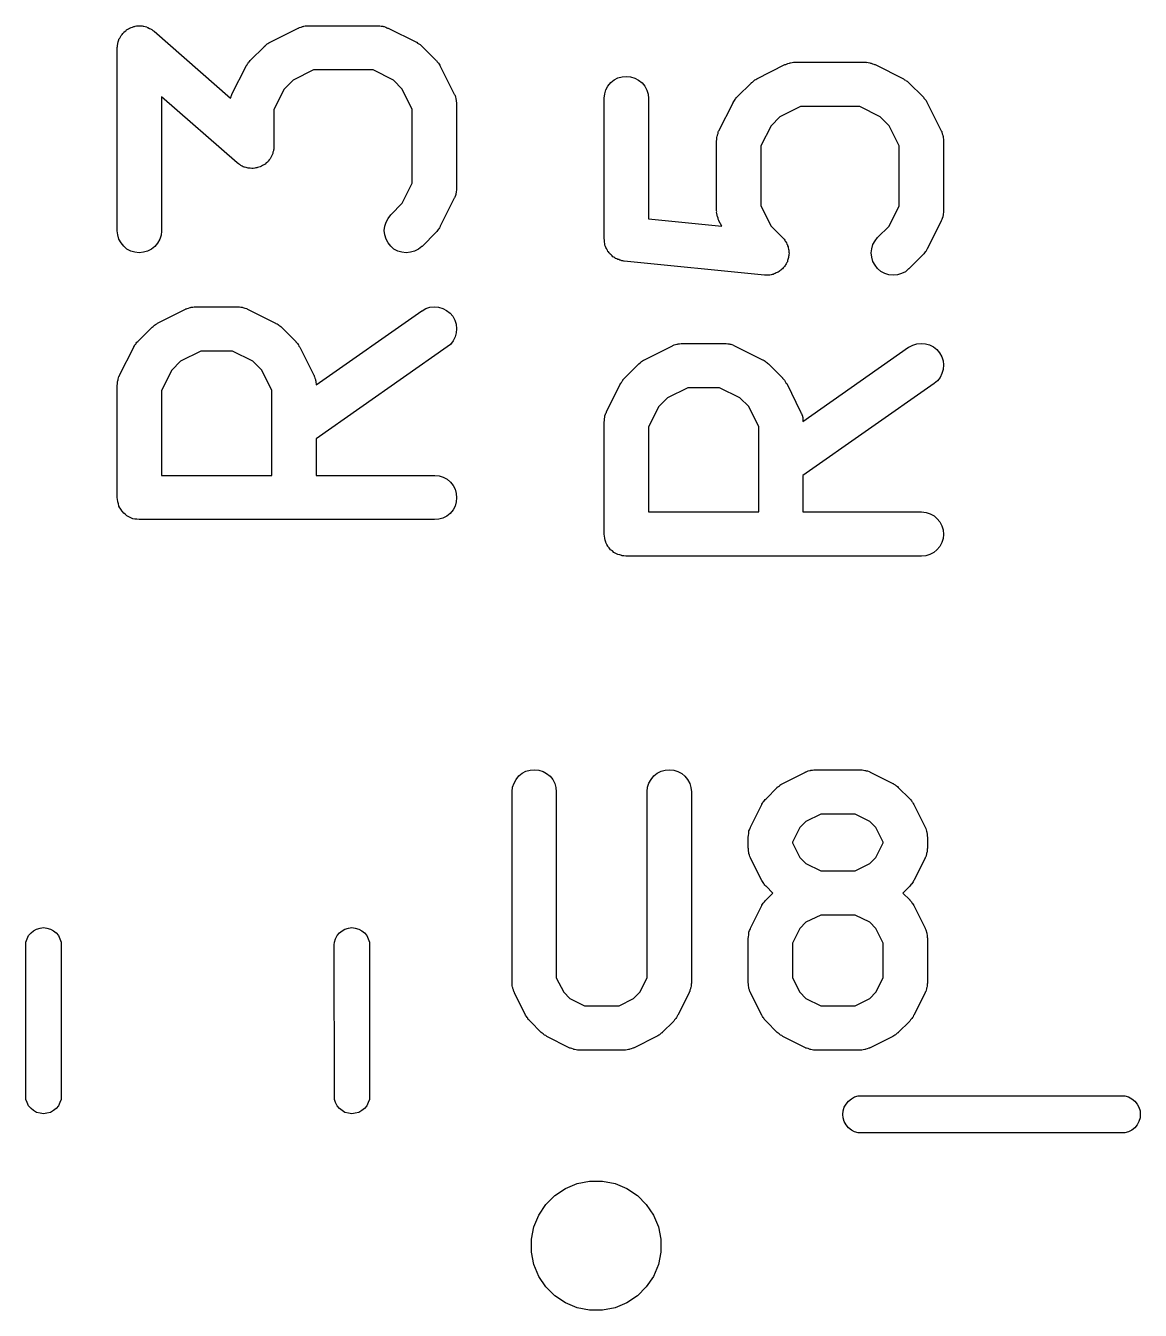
# Model space of a CAD drawing. Extents: x 116.8 to 159.2, y -137.5 to -92.6.
# Drawn here: x 118.367 to 122.144, y -109.719 to -105.365 of the extents above; entities that cross this region are included whole.
import ezdxf

# ---------------------------------------------------------------- set-up
doc = ezdxf.new("R2010")
doc.units = 0
doc.layers.add('BLACK', color=7, linetype='CONTINUOUS')

msp = doc.modelspace()

# ---------------------------------------------------------------- linework, layer by layer
at = {"layer": 'BLACK', "linetype": 'CONTINUOUS'}
for p, q in [((118.738, -105.367), (118.743, -105.366)), ((118.743, -105.366), (118.748, -105.366)), ((118.748, -105.366), (118.75, -105.366)), ((118.75, -105.366), (118.753, -105.365)), ((118.753, -105.365), (118.758, -105.366)), ((118.758, -105.366), (118.762, -105.366)), ((118.762, -105.366), (118.765, -105.367)), ((119.309, -105.367), (119.314, -105.366)), ((119.314, -105.366), (119.319, -105.366)), ((119.319, -105.366), (119.322, -105.366)), ((119.322, -105.366), (119.324, -105.365)), ((119.324, -105.365), (119.562, -105.365)), ((119.562, -105.365), (119.563, -105.365)), ((119.563, -105.365), (119.565, -105.366)), ((119.565, -105.366), (119.567, -105.366)), ((119.567, -105.366), (119.572, -105.367)), ((118.683, -105.411), (118.686, -105.407)), ((118.686, -105.407), (118.688, -105.403)), ((118.688, -105.403), (118.689, -105.4)), ((118.689, -105.4), (118.69, -105.398)), ((118.69, -105.398), (118.694, -105.395)), ((118.694, -105.395), (118.696, -105.391)), ((118.696, -105.391), (118.698, -105.389)), ((118.698, -105.389), (118.7, -105.387)), ((118.7, -105.387), (118.704, -105.384)), ((118.704, -105.384), (118.707, -105.381)), ((118.707, -105.381), (118.709, -105.379)), ((118.709, -105.379), (118.711, -105.378)), ((118.711, -105.378), (118.715, -105.376)), ((118.715, -105.376), (118.719, -105.373)), ((118.719, -105.373), (118.722, -105.372)), ((118.722, -105.372), (118.724, -105.371)), ((118.724, -105.371), (118.729, -105.37)), ((118.729, -105.37), (118.733, -105.368)), ((118.733, -105.368), (118.736, -105.368)), ((118.736, -105.368), (118.738, -105.367)), ((118.765, -105.367), (118.767, -105.367)), ((118.767, -105.367), (118.772, -105.368)), ((118.772, -105.368), (118.777, -105.369)), ((118.777, -105.369), (118.779, -105.371)), ((118.779, -105.371), (118.781, -105.371)), ((118.781, -105.371), (118.786, -105.374)), ((118.786, -105.374), (118.79, -105.376)), ((118.79, -105.376), (118.792, -105.377)), ((118.792, -105.377), (118.794, -105.378)), ((118.794, -105.378), (118.798, -105.381)), ((118.798, -105.381), (118.802, -105.384)), ((118.802, -105.384), (119.061, -105.611)), ((119.195, -105.421), (119.29, -105.373)), ((119.29, -105.373), (119.291, -105.373)), ((119.291, -105.373), (119.293, -105.372)), ((119.293, -105.372), (119.295, -105.371)), ((119.295, -105.371), (119.3, -105.37)), ((119.3, -105.37), (119.305, -105.368)), ((119.305, -105.368), (119.307, -105.368)), ((119.307, -105.368), (119.309, -105.367)), ((119.572, -105.367), (119.577, -105.367)), ((119.577, -105.367), (119.58, -105.368)), ((119.58, -105.368), (119.582, -105.368)), ((119.582, -105.368), (119.587, -105.37)), ((119.587, -105.37), (119.591, -105.372)), ((119.591, -105.372), (119.593, -105.373)), ((119.593, -105.373), (119.595, -105.373)), ((119.595, -105.373), (119.691, -105.421)), ((118.677, -105.439), (118.678, -105.435)), ((118.677, -105.44), (118.677, -105.439)), ((118.677, -106.06), (118.677, -105.44)), ((118.678, -105.43), (118.679, -105.428)), ((118.678, -105.435), (118.678, -105.43)), ((118.679, -105.425), (118.68, -105.42)), ((118.679, -105.428), (118.679, -105.425)), ((118.68, -105.42), (118.682, -105.416)), ((118.682, -105.416), (118.683, -105.413)), ((118.683, -105.413), (118.683, -105.411)), ((119.128, -105.483), (119.176, -105.435)), ((119.176, -105.434), (119.18, -105.432)), ((119.176, -105.435), (119.176, -105.434)), ((119.18, -105.432), (119.183, -105.429)), ((119.183, -105.429), (119.185, -105.427)), ((119.185, -105.427), (119.188, -105.425)), ((119.188, -105.425), (119.191, -105.423)), ((119.191, -105.423), (119.195, -105.421)), ((119.691, -105.421), (119.692, -105.421)), ((119.692, -105.421), (119.695, -105.424)), ((119.695, -105.424), (119.699, -105.426)), ((119.699, -105.426), (119.701, -105.428)), ((119.701, -105.428), (119.704, -105.429)), ((119.704, -105.429), (119.707, -105.432)), ((119.707, -105.432), (119.71, -105.435)), ((119.71, -105.435), (119.758, -105.483)), ((119.117, -105.498), (119.119, -105.494)), ((119.119, -105.494), (119.121, -105.492)), ((119.121, -105.492), (119.122, -105.489)), ((119.122, -105.489), (119.125, -105.486)), ((119.125, -105.486), (119.128, -105.483)), ((119.758, -105.483), (119.759, -105.483)), ((119.759, -105.483), (119.761, -105.487)), ((119.761, -105.487), (119.764, -105.49)), ((119.764, -105.49), (119.766, -105.492)), ((119.766, -105.492), (119.768, -105.495)), ((119.768, -105.495), (119.77, -105.499)), ((120.845, -105.545), (120.94, -105.497)), ((120.94, -105.497), (120.941, -105.497)), ((120.941, -105.497), (120.943, -105.496)), ((120.943, -105.496), (120.945, -105.495)), ((120.945, -105.495), (120.95, -105.493)), ((120.95, -105.493), (120.955, -105.492)), ((120.955, -105.492), (120.957, -105.491)), ((120.957, -105.491), (120.959, -105.491)), ((120.959, -105.491), (120.964, -105.49)), ((120.964, -105.49), (120.969, -105.489)), ((120.969, -105.489), (120.972, -105.489)), ((120.972, -105.489), (120.974, -105.489)), ((120.974, -105.489), (121.212, -105.489)), ((121.212, -105.489), (121.213, -105.489)), ((121.213, -105.489), (121.215, -105.49)), ((121.215, -105.49), (121.217, -105.489)), ((121.217, -105.489), (121.222, -105.49)), ((121.222, -105.49), (121.227, -105.491)), ((121.227, -105.491), (121.23, -105.492)), ((121.23, -105.492), (121.232, -105.492)), ((121.232, -105.492), (121.237, -105.494)), ((121.237, -105.494), (121.241, -105.495)), ((121.241, -105.495), (121.243, -105.496)), ((121.243, -105.496), (121.245, -105.497)), ((121.245, -105.497), (121.341, -105.545)), ((119.066, -105.597), (119.114, -105.502)), ((119.114, -105.501), (119.117, -105.498)), ((119.114, -105.502), (119.114, -105.501)), ((119.342, -105.515), (119.273, -105.55)), ((119.544, -105.515), (119.342, -105.515)), ((119.613, -105.55), (119.544, -105.515)), ((119.77, -105.499), (119.772, -105.502)), ((119.772, -105.502), (119.819, -105.597)), ((120.374, -105.542), (120.388, -105.538)), ((120.388, -105.538), (120.403, -105.537)), ((120.403, -105.537), (120.417, -105.538)), ((120.417, -105.538), (120.431, -105.543)), ((119.243, -105.58), (119.208, -105.649)), ((119.273, -105.55), (119.243, -105.58)), ((119.643, -105.58), (119.613, -105.55)), ((119.677, -105.649), (119.643, -105.58)), ((120.329, -105.596), (120.333, -105.582)), ((120.333, -105.582), (120.34, -105.57)), ((120.34, -105.57), (120.35, -105.558)), ((120.35, -105.558), (120.361, -105.549)), ((120.361, -105.549), (120.374, -105.542)), ((120.431, -105.543), (120.444, -105.55)), ((120.444, -105.55), (120.456, -105.559)), ((120.456, -105.559), (120.465, -105.57)), ((120.465, -105.57), (120.472, -105.583)), ((120.472, -105.583), (120.476, -105.597)), ((120.778, -105.606), (120.826, -105.559)), ((120.826, -105.558), (120.83, -105.556)), ((120.826, -105.559), (120.826, -105.558)), ((120.83, -105.556), (120.833, -105.553)), ((120.833, -105.553), (120.835, -105.551)), ((120.835, -105.551), (120.838, -105.549)), ((120.838, -105.549), (120.841, -105.547)), ((120.841, -105.547), (120.845, -105.545)), ((121.341, -105.545), (121.342, -105.545)), ((121.342, -105.545), (121.345, -105.548)), ((121.345, -105.548), (121.349, -105.55)), ((121.349, -105.55), (121.351, -105.552)), ((121.351, -105.552), (121.354, -105.553)), ((121.354, -105.553), (121.357, -105.556)), ((121.357, -105.556), (121.36, -105.559)), ((121.36, -105.559), (121.408, -105.606)), ((119.084, -105.83), (118.827, -105.606)), ((118.827, -105.606), (118.827, -106.06)), ((119.061, -105.611), (119.063, -105.606)), ((119.063, -105.606), (119.064, -105.601)), ((119.064, -105.601), (119.065, -105.599)), ((119.065, -105.599), (119.066, -105.597)), ((119.819, -105.597), (119.82, -105.598)), ((119.82, -105.598), (119.821, -105.6)), ((119.821, -105.6), (119.822, -105.602)), ((119.822, -105.602), (119.823, -105.607)), ((119.823, -105.607), (119.825, -105.612)), ((119.825, -105.612), (119.825, -105.614)), ((119.825, -105.614), (119.826, -105.616)), ((119.826, -105.616), (119.826, -105.621)), ((119.826, -105.621), (119.827, -105.627)), ((119.827, -105.627), (119.827, -105.629)), ((120.327, -105.611), (120.329, -105.596)), ((120.327, -105.612), (120.327, -105.611)), ((120.327, -106.088), (120.327, -105.612)), ((120.476, -105.597), (120.477, -105.612)), ((120.477, -105.612), (120.477, -106.02)), ((120.716, -105.721), (120.764, -105.626)), ((120.764, -105.625), (120.767, -105.622)), ((120.764, -105.626), (120.764, -105.625)), ((120.767, -105.622), (120.769, -105.618)), ((120.769, -105.618), (120.771, -105.615)), ((120.771, -105.615), (120.772, -105.613)), ((120.772, -105.613), (120.775, -105.61)), ((120.775, -105.61), (120.778, -105.606)), ((121.408, -105.606), (121.409, -105.607)), ((121.409, -105.607), (121.411, -105.611)), ((121.411, -105.611), (121.414, -105.614)), ((121.414, -105.614), (121.416, -105.616)), ((121.416, -105.616), (121.418, -105.619)), ((121.418, -105.619), (121.42, -105.622)), ((121.42, -105.622), (121.422, -105.626)), ((121.422, -105.626), (121.469, -105.721)), ((119.208, -105.649), (119.208, -105.774)), ((119.677, -105.899), (119.677, -105.649)), ((119.827, -105.629), (119.827, -105.631)), ((119.827, -105.631), (119.827, -105.917)), ((120.992, -105.639), (120.923, -105.674)), ((121.194, -105.639), (120.992, -105.639)), ((121.263, -105.674), (121.194, -105.639)), ((120.893, -105.704), (120.858, -105.772)), ((120.923, -105.674), (120.893, -105.704)), ((121.293, -105.704), (121.263, -105.674)), ((121.327, -105.772), (121.293, -105.704)), ((120.708, -105.754), (120.709, -105.752)), ((120.708, -105.755), (120.708, -105.754)), ((120.708, -105.993), (120.708, -105.755)), ((120.709, -105.744), (120.71, -105.739)), ((120.709, -105.749), (120.709, -105.744)), ((120.709, -105.752), (120.709, -105.749)), ((120.71, -105.739), (120.711, -105.737)), ((120.711, -105.735), (120.713, -105.73)), ((120.711, -105.737), (120.711, -105.735)), ((120.713, -105.73), (120.714, -105.725)), ((120.714, -105.725), (120.715, -105.723)), ((120.715, -105.723), (120.716, -105.721)), ((121.469, -105.721), (121.47, -105.722)), ((121.47, -105.722), (121.471, -105.724)), ((121.471, -105.724), (121.472, -105.726)), ((121.472, -105.726), (121.473, -105.731)), ((121.473, -105.731), (121.475, -105.736)), ((121.475, -105.736), (121.475, -105.738)), ((121.475, -105.738), (121.476, -105.74)), ((121.476, -105.74), (121.476, -105.745)), ((121.476, -105.745), (121.477, -105.75)), ((121.477, -105.75), (121.477, -105.753)), ((121.477, -105.753), (121.477, -105.755)), ((121.477, -105.755), (121.477, -105.993)), ((119.203, -105.801), (119.202, -105.803)), ((119.204, -105.798), (119.203, -105.801)), ((119.205, -105.794), (119.204, -105.798)), ((119.207, -105.789), (119.205, -105.794)), ((119.208, -105.784), (119.207, -105.787)), ((119.207, -105.787), (119.207, -105.789)), ((119.208, -105.774), (119.208, -105.775)), ((119.208, -105.775), (119.208, -105.78)), ((119.208, -105.78), (119.208, -105.784)), ((120.858, -105.772), (120.858, -105.975)), ((121.327, -105.975), (121.327, -105.772)), ((119.088, -105.833), (119.084, -105.83)), ((119.091, -105.836), (119.088, -105.833)), ((119.094, -105.837), (119.091, -105.836)), ((119.096, -105.839), (119.094, -105.837)), ((119.1, -105.841), (119.096, -105.839)), ((119.104, -105.843), (119.1, -105.841)), ((119.107, -105.844), (119.104, -105.843)), ((119.109, -105.845), (119.107, -105.844)), ((119.114, -105.846), (119.109, -105.845)), ((119.157, -105.845), (119.153, -105.846)), ((119.161, -105.843), (119.157, -105.845)), ((119.164, -105.842), (119.161, -105.843)), ((119.166, -105.841), (119.164, -105.842)), ((119.17, -105.839), (119.166, -105.841)), ((119.174, -105.837), (119.17, -105.839)), ((119.176, -105.835), (119.174, -105.837)), ((119.179, -105.834), (119.176, -105.835)), ((119.182, -105.83), (119.179, -105.834)), ((119.186, -105.827), (119.182, -105.83)), ((119.187, -105.825), (119.186, -105.827)), ((119.189, -105.824), (119.187, -105.825)), ((119.192, -105.82), (119.189, -105.824)), ((119.195, -105.816), (119.192, -105.82)), ((119.196, -105.814), (119.195, -105.816)), ((119.198, -105.812), (119.196, -105.814)), ((119.2, -105.807), (119.198, -105.812)), ((119.202, -105.803), (119.2, -105.807)), ((119.118, -105.847), (119.114, -105.846)), ((119.121, -105.848), (119.118, -105.847)), ((119.123, -105.848), (119.121, -105.848)), ((119.128, -105.848), (119.123, -105.848)), ((119.133, -105.849), (119.128, -105.848)), ((119.135, -105.849), (119.133, -105.849)), ((119.138, -105.849), (119.135, -105.849)), ((119.143, -105.848), (119.138, -105.849)), ((119.147, -105.847), (119.143, -105.848)), ((119.15, -105.847), (119.147, -105.847)), ((119.153, -105.846), (119.15, -105.847)), ((119.643, -105.967), (119.677, -105.899)), ((119.826, -105.932), (119.825, -105.934)), ((119.827, -105.922), (119.826, -105.927)), ((119.826, -105.927), (119.826, -105.932)), ((119.827, -105.917), (119.827, -105.918)), ((119.827, -105.918), (119.827, -105.92)), ((119.827, -105.92), (119.827, -105.922)), ((119.604, -106.006), (119.643, -105.967)), ((119.819, -105.95), (119.772, -106.045)), ((119.82, -105.948), (119.819, -105.95)), ((119.821, -105.946), (119.82, -105.948)), ((119.823, -105.941), (119.821, -105.946)), ((119.825, -105.937), (119.823, -105.941)), ((119.825, -105.934), (119.825, -105.937)), ((120.858, -105.975), (120.893, -106.044)), ((121.293, -106.044), (121.327, -105.975)), ((119.588, -106.031), (119.595, -106.018)), ((119.595, -106.018), (119.604, -106.006)), ((120.709, -105.995), (120.708, -105.993)), ((120.708, -105.997), (120.709, -105.995)), ((120.709, -106.002), (120.708, -105.997)), ((120.71, -106.007), (120.709, -106.002)), ((120.71, -106.01), (120.71, -106.007)), ((120.711, -106.012), (120.71, -106.01)), ((120.713, -106.017), (120.711, -106.012)), ((120.714, -106.021), (120.713, -106.017)), ((121.473, -106.018), (121.471, -106.022)), ((121.475, -106.013), (121.473, -106.018)), ((121.476, -106.008), (121.475, -106.011)), ((121.475, -106.011), (121.475, -106.013)), ((121.477, -105.998), (121.476, -106.003)), ((121.476, -106.003), (121.476, -106.008)), ((121.477, -105.993), (121.477, -105.994)), ((121.477, -105.994), (121.477, -105.996)), ((121.477, -105.996), (121.477, -105.998)), ((118.679, -106.074), (118.677, -106.06)), ((118.827, -106.061), (118.826, -106.075)), ((118.827, -106.06), (118.827, -106.061)), ((119.582, -106.059), (119.584, -106.045)), ((119.584, -106.074), (119.582, -106.059)), ((119.584, -106.045), (119.588, -106.031)), ((119.76, -106.062), (119.758, -106.065)), ((119.763, -106.059), (119.76, -106.062)), ((119.765, -106.056), (119.763, -106.059)), ((119.767, -106.054), (119.765, -106.056)), ((119.769, -106.05), (119.767, -106.054)), ((119.771, -106.046), (119.769, -106.05)), ((119.772, -106.045), (119.771, -106.046)), ((120.477, -106.02), (120.726, -106.045)), ((120.715, -106.023), (120.714, -106.021)), ((120.716, -106.025), (120.715, -106.023)), ((120.716, -106.026), (120.716, -106.025)), ((120.726, -106.045), (120.716, -106.026)), ((120.893, -106.044), (120.932, -106.083)), ((121.254, -106.083), (121.293, -106.044)), ((121.469, -106.026), (121.422, -106.122)), ((121.47, -106.024), (121.469, -106.026)), ((121.471, -106.022), (121.47, -106.024)), ((118.683, -106.088), (118.679, -106.074)), ((118.69, -106.101), (118.683, -106.088)), ((118.699, -106.112), (118.69, -106.101)), ((118.814, -106.102), (118.805, -106.113)), ((118.821, -106.089), (118.814, -106.102)), ((118.826, -106.075), (118.821, -106.089)), ((119.588, -106.088), (119.584, -106.074)), ((119.595, -106.101), (119.588, -106.088)), ((119.604, -106.112), (119.595, -106.101)), ((119.758, -106.065), (119.71, -106.113)), ((120.328, -106.091), (120.327, -106.088)), ((120.328, -106.095), (120.328, -106.091)), ((120.328, -106.099), (120.328, -106.095)), ((120.329, -106.103), (120.328, -106.099)), ((120.33, -106.106), (120.329, -106.103)), ((120.33, -106.109), (120.33, -106.106)), ((120.932, -106.083), (120.932, -106.083)), ((120.932, -106.083), (120.935, -106.086)), ((120.935, -106.086), (120.937, -106.089)), ((120.937, -106.089), (120.939, -106.092)), ((120.939, -106.092), (120.941, -106.095)), ((120.941, -106.095), (120.943, -106.098)), ((120.943, -106.098), (120.945, -106.101)), ((120.945, -106.101), (120.946, -106.105)), ((120.946, -106.105), (120.948, -106.108)), ((121.238, -106.107), (121.245, -106.094)), ((121.245, -106.094), (121.254, -106.083)), ((118.71, -106.122), (118.699, -106.112)), ((118.723, -106.129), (118.71, -106.122)), ((118.737, -106.133), (118.723, -106.129)), ((118.752, -106.135), (118.737, -106.133)), ((118.766, -106.133), (118.752, -106.135)), ((118.78, -106.129), (118.766, -106.133)), ((118.793, -106.122), (118.78, -106.129)), ((118.805, -106.113), (118.793, -106.122)), ((119.615, -106.122), (119.604, -106.112)), ((119.628, -106.129), (119.615, -106.122)), ((119.642, -106.133), (119.628, -106.129)), ((119.656, -106.135), (119.642, -106.133)), ((119.671, -106.133), (119.656, -106.135)), ((119.685, -106.129), (119.671, -106.133)), ((119.698, -106.122), (119.685, -106.129)), ((119.709, -106.113), (119.698, -106.122)), ((119.71, -106.113), (119.709, -106.113)), ((120.332, -106.113), (120.33, -106.109)), ((120.333, -106.117), (120.332, -106.113)), ((120.335, -106.12), (120.333, -106.117)), ((120.336, -106.123), (120.335, -106.12)), ((120.338, -106.126), (120.336, -106.123)), ((120.34, -106.13), (120.338, -106.126)), ((120.342, -106.132), (120.34, -106.13)), ((120.344, -106.135), (120.342, -106.132)), ((120.347, -106.138), (120.344, -106.135)), ((120.349, -106.141), (120.347, -106.138)), ((120.352, -106.143), (120.349, -106.141)), ((120.354, -106.145), (120.352, -106.143)), ((120.357, -106.148), (120.354, -106.145)), ((120.36, -106.15), (120.357, -106.148)), ((120.363, -106.152), (120.36, -106.15)), ((120.948, -106.108), (120.949, -106.111)), ((120.949, -106.111), (120.951, -106.115)), ((120.951, -106.115), (120.951, -106.118)), ((120.951, -106.118), (120.952, -106.122)), ((120.952, -106.122), (120.953, -106.126)), ((120.953, -106.144), (120.952, -106.147)), ((120.952, -106.147), (120.952, -106.151)), ((120.953, -106.126), (120.953, -106.129)), ((120.953, -106.129), (120.953, -106.133)), ((120.953, -106.133), (120.954, -106.136)), ((120.954, -106.136), (120.953, -106.14)), ((120.953, -106.14), (120.953, -106.144)), ((121.232, -106.135), (121.234, -106.121)), ((121.234, -106.15), (121.232, -106.135)), ((121.234, -106.121), (121.238, -106.107)), ((121.238, -106.164), (121.234, -106.15)), ((121.408, -106.141), (121.36, -106.189)), ((121.41, -106.138), (121.408, -106.141)), ((121.413, -106.135), (121.41, -106.138)), ((121.415, -106.132), (121.413, -106.135)), ((121.417, -106.13), (121.415, -106.132)), ((121.419, -106.126), (121.417, -106.13)), ((121.421, -106.123), (121.419, -106.126)), ((121.422, -106.122), (121.421, -106.123)), ((120.366, -106.154), (120.363, -106.152)), ((120.37, -106.155), (120.366, -106.154)), ((120.373, -106.157), (120.37, -106.155)), ((120.377, -106.158), (120.373, -106.157)), ((120.38, -106.16), (120.377, -106.158)), ((120.383, -106.16), (120.38, -106.16)), ((120.387, -106.162), (120.383, -106.16)), ((120.391, -106.162), (120.387, -106.162)), ((120.394, -106.163), (120.391, -106.162)), ((120.395, -106.163), (120.394, -106.163)), ((120.871, -106.21), (120.395, -106.163)), ((120.926, -106.194), (120.923, -106.196)), ((120.928, -106.191), (120.926, -106.194)), ((120.931, -106.189), (120.928, -106.191)), ((120.934, -106.186), (120.931, -106.189)), ((120.936, -106.184), (120.934, -106.186)), ((120.938, -106.181), (120.936, -106.184)), ((120.941, -106.178), (120.938, -106.181)), ((120.942, -106.175), (120.941, -106.178)), ((120.944, -106.172), (120.942, -106.175)), ((120.946, -106.168), (120.944, -106.172)), ((120.948, -106.165), (120.946, -106.168)), ((120.949, -106.161), (120.948, -106.165)), ((120.95, -106.158), (120.949, -106.161)), ((120.951, -106.154), (120.95, -106.158)), ((120.952, -106.151), (120.951, -106.154)), ((121.245, -106.177), (121.238, -106.164)), ((121.254, -106.188), (121.245, -106.177)), ((121.265, -106.198), (121.254, -106.188)), ((121.359, -106.189), (121.348, -106.199)), ((121.36, -106.189), (121.359, -106.189)), ((120.875, -106.21), (120.871, -106.21)), ((120.878, -106.211), (120.875, -106.21)), ((120.882, -106.21), (120.878, -106.211)), ((120.886, -106.21), (120.882, -106.21)), ((120.889, -106.21), (120.886, -106.21)), ((120.893, -106.209), (120.889, -106.21)), ((120.896, -106.208), (120.893, -106.209)), ((120.9, -106.208), (120.896, -106.208)), ((120.903, -106.206), (120.9, -106.208)), ((120.907, -106.205), (120.903, -106.206)), ((120.91, -106.203), (120.907, -106.205)), ((120.914, -106.202), (120.91, -106.203)), ((120.917, -106.2), (120.914, -106.202)), ((120.92, -106.198), (120.917, -106.2)), ((120.923, -106.196), (120.92, -106.198)), ((121.278, -106.205), (121.265, -106.198)), ((121.292, -106.209), (121.278, -106.205)), ((121.306, -106.211), (121.292, -106.209)), ((121.321, -106.209), (121.306, -106.211)), ((121.335, -106.205), (121.321, -106.209)), ((121.348, -106.199), (121.335, -106.205)), ((118.912, -106.325), (118.914, -106.324)), ((118.914, -106.324), (118.919, -106.322)), ((118.919, -106.322), (118.924, -106.32)), ((118.924, -106.32), (118.926, -106.32)), ((118.926, -106.32), (118.928, -106.319)), ((118.928, -106.319), (118.933, -106.319)), ((118.933, -106.319), (118.938, -106.318)), ((118.938, -106.318), (118.941, -106.318)), ((118.941, -106.318), (118.943, -106.318)), ((118.943, -106.318), (119.086, -106.318)), ((119.086, -106.318), (119.087, -106.318)), ((119.087, -106.318), (119.089, -106.318)), ((119.089, -106.318), (119.091, -106.318)), ((119.091, -106.318), (119.096, -106.319)), ((119.096, -106.319), (119.101, -106.319)), ((119.101, -106.319), (119.103, -106.32)), ((119.103, -106.32), (119.106, -106.321)), ((119.106, -106.321), (119.11, -106.322)), ((119.11, -106.322), (119.115, -106.324)), ((119.115, -106.324), (119.117, -106.325)), ((119.71, -106.331), (119.723, -106.324)), ((119.723, -106.324), (119.737, -106.319)), ((119.737, -106.319), (119.752, -106.318)), ((119.752, -106.318), (119.766, -106.319)), ((119.766, -106.319), (119.78, -106.323)), ((119.78, -106.323), (119.793, -106.33)), ((118.814, -106.373), (118.909, -106.326)), ((118.909, -106.326), (118.91, -106.325)), ((118.91, -106.325), (118.912, -106.325)), ((119.117, -106.325), (119.119, -106.326)), ((119.119, -106.326), (119.214, -106.373)), ((119.351, -106.582), (119.709, -106.331)), ((119.709, -106.331), (119.71, -106.331)), ((119.793, -106.33), (119.805, -106.339)), ((119.805, -106.339), (119.814, -106.35)), ((119.814, -106.35), (119.821, -106.363)), ((119.821, -106.363), (119.826, -106.377)), ((118.747, -106.435), (118.795, -106.387)), ((118.795, -106.387), (118.799, -106.384)), ((118.795, -106.387), (118.795, -106.387)), ((118.799, -106.384), (118.802, -106.381)), ((118.802, -106.381), (118.804, -106.38)), ((118.804, -106.38), (118.807, -106.378)), ((118.807, -106.378), (118.811, -106.376)), ((118.811, -106.376), (118.814, -106.373)), ((119.214, -106.373), (119.215, -106.374)), ((119.215, -106.374), (119.219, -106.376)), ((119.219, -106.376), (119.223, -106.378)), ((119.223, -106.378), (119.225, -106.38)), ((119.225, -106.38), (119.228, -106.382)), ((119.228, -106.382), (119.231, -106.385)), ((119.231, -106.385), (119.234, -106.387)), ((119.234, -106.387), (119.282, -106.435)), ((119.826, -106.406), (119.822, -106.42)), ((119.826, -106.377), (119.827, -106.392)), ((119.827, -106.392), (119.826, -106.406)), ((118.685, -106.55), (118.733, -106.455)), ((118.733, -106.454), (118.736, -106.45)), ((118.733, -106.455), (118.733, -106.454)), ((118.736, -106.45), (118.738, -106.446)), ((118.738, -106.446), (118.74, -106.444)), ((118.74, -106.444), (118.741, -106.441)), ((118.741, -106.441), (118.744, -106.438)), ((118.744, -106.438), (118.747, -106.435)), ((119.282, -106.435), (119.282, -106.436)), ((119.282, -106.436), (119.285, -106.439)), ((119.285, -106.439), (119.288, -106.442)), ((119.288, -106.442), (119.29, -106.445)), ((119.29, -106.445), (119.291, -106.447)), ((119.291, -106.447), (119.293, -106.451)), ((119.293, -106.451), (119.296, -106.455)), ((119.296, -106.455), (119.343, -106.55)), ((119.795, -106.454), (119.351, -106.765)), ((119.807, -106.445), (119.795, -106.454)), ((119.816, -106.433), (119.807, -106.445)), ((119.822, -106.42), (119.816, -106.433)), ((120.464, -106.497), (120.559, -106.45)), ((120.559, -106.45), (120.56, -106.449)), ((120.56, -106.449), (120.562, -106.448)), ((120.562, -106.448), (120.564, -106.447)), ((120.564, -106.447), (120.569, -106.446)), ((120.569, -106.446), (120.574, -106.444)), ((120.574, -106.444), (120.576, -106.444)), ((120.576, -106.444), (120.578, -106.443)), ((120.578, -106.443), (120.583, -106.443)), ((120.583, -106.443), (120.588, -106.442)), ((120.588, -106.442), (120.591, -106.442)), ((120.591, -106.442), (120.593, -106.442)), ((120.593, -106.442), (120.736, -106.442)), ((120.736, -106.442), (120.737, -106.442)), ((120.737, -106.442), (120.739, -106.442)), ((120.739, -106.442), (120.741, -106.442)), ((120.741, -106.442), (120.746, -106.443)), ((120.746, -106.443), (120.751, -106.443)), ((120.751, -106.443), (120.753, -106.444)), ((120.753, -106.444), (120.756, -106.444)), ((120.756, -106.444), (120.76, -106.446)), ((120.76, -106.446), (120.765, -106.448)), ((120.765, -106.448), (120.767, -106.449)), ((120.767, -106.449), (120.769, -106.45)), ((120.769, -106.45), (120.864, -106.497)), ((121.001, -106.706), (121.359, -106.455)), ((121.359, -106.455), (121.36, -106.455)), ((121.36, -106.455), (121.373, -106.448)), ((121.373, -106.448), (121.387, -106.443)), ((121.387, -106.443), (121.402, -106.442)), ((121.402, -106.442), (121.416, -106.443)), ((121.416, -106.443), (121.43, -106.447)), ((121.43, -106.447), (121.443, -106.454)), ((121.443, -106.454), (121.455, -106.463)), ((118.961, -106.468), (118.892, -106.502)), ((119.068, -106.468), (118.961, -106.468)), ((119.137, -106.502), (119.068, -106.468)), ((120.461, -106.499), (120.464, -106.497)), ((120.864, -106.497), (120.865, -106.498)), ((120.865, -106.498), (120.869, -106.5)), ((121.455, -106.463), (121.464, -106.474)), ((121.464, -106.474), (121.471, -106.487)), ((121.471, -106.487), (121.476, -106.501)), ((118.862, -106.533), (118.827, -106.601)), ((118.892, -106.502), (118.862, -106.533)), ((119.167, -106.533), (119.137, -106.502)), ((119.201, -106.601), (119.167, -106.533)), ((120.397, -106.559), (120.445, -106.511)), ((120.445, -106.511), (120.449, -106.508)), ((120.445, -106.511), (120.445, -106.511)), ((120.449, -106.508), (120.452, -106.505)), ((120.452, -106.505), (120.454, -106.503)), ((120.454, -106.503), (120.457, -106.501)), ((120.457, -106.501), (120.461, -106.499)), ((120.869, -106.5), (120.873, -106.502)), ((120.873, -106.502), (120.875, -106.504)), ((120.875, -106.504), (120.878, -106.506)), ((120.878, -106.506), (120.881, -106.509)), ((120.881, -106.509), (120.884, -106.511)), ((120.884, -106.511), (120.932, -106.559)), ((121.476, -106.53), (121.472, -106.544)), ((121.476, -106.501), (121.477, -106.515)), ((121.477, -106.515), (121.476, -106.53)), ((118.677, -106.582), (118.678, -106.58)), ((118.677, -106.583), (118.677, -106.582)), ((118.677, -106.964), (118.677, -106.583)), ((118.678, -106.573), (118.679, -106.568)), ((118.678, -106.578), (118.678, -106.573)), ((118.678, -106.58), (118.678, -106.578)), ((118.679, -106.568), (118.68, -106.566)), ((118.68, -106.563), (118.682, -106.559)), ((118.68, -106.566), (118.68, -106.563)), ((118.682, -106.559), (118.683, -106.554)), ((118.683, -106.554), (118.685, -106.552)), ((118.685, -106.552), (118.685, -106.55)), ((119.343, -106.55), (119.344, -106.551)), ((119.344, -106.551), (119.344, -106.553)), ((119.344, -106.553), (119.346, -106.555)), ((119.346, -106.555), (119.347, -106.56)), ((119.347, -106.56), (119.349, -106.564)), ((119.349, -106.564), (119.349, -106.567)), ((119.349, -106.567), (119.35, -106.569)), ((119.35, -106.569), (119.35, -106.574)), ((119.35, -106.574), (119.351, -106.579)), ((119.351, -106.579), (119.351, -106.581)), ((119.351, -106.581), (119.351, -106.582)), ((120.335, -106.674), (120.383, -106.578)), ((120.383, -106.577), (120.386, -106.574)), ((120.383, -106.578), (120.383, -106.577)), ((120.386, -106.574), (120.388, -106.57)), ((120.388, -106.57), (120.39, -106.568)), ((120.39, -106.568), (120.391, -106.565)), ((120.391, -106.565), (120.394, -106.562)), ((120.394, -106.562), (120.397, -106.559)), ((120.932, -106.559), (120.932, -106.56)), ((120.932, -106.56), (120.935, -106.563)), ((120.935, -106.563), (120.938, -106.566)), ((120.938, -106.566), (120.94, -106.569)), ((120.94, -106.569), (120.941, -106.571)), ((120.941, -106.571), (120.943, -106.575)), ((120.943, -106.575), (120.946, -106.578)), ((120.946, -106.578), (120.993, -106.674)), ((121.445, -106.578), (121.001, -106.889)), ((121.457, -106.569), (121.445, -106.578)), ((121.466, -106.557), (121.457, -106.569)), ((121.472, -106.544), (121.466, -106.557)), ((118.827, -106.601), (118.827, -106.889)), ((119.201, -106.889), (119.201, -106.601)), ((120.542, -106.626), (120.512, -106.656)), ((120.611, -106.592), (120.542, -106.626)), ((120.718, -106.592), (120.611, -106.592)), ((120.787, -106.626), (120.718, -106.592)), ((120.817, -106.656), (120.787, -106.626)), ((120.512, -106.656), (120.477, -106.725)), ((120.851, -106.725), (120.817, -106.656)), ((120.327, -106.706), (120.328, -106.704)), ((120.327, -106.707), (120.327, -106.706)), ((120.327, -107.088), (120.327, -106.707)), ((120.328, -106.697), (120.329, -106.692)), ((120.328, -106.702), (120.328, -106.697)), ((120.328, -106.704), (120.328, -106.702)), ((120.329, -106.692), (120.33, -106.689)), ((120.33, -106.687), (120.332, -106.682)), ((120.33, -106.689), (120.33, -106.687)), ((120.332, -106.682), (120.333, -106.678)), ((120.333, -106.678), (120.335, -106.676)), ((120.335, -106.676), (120.335, -106.674)), ((120.993, -106.674), (120.994, -106.675)), ((120.994, -106.675), (120.994, -106.677)), ((120.994, -106.677), (120.996, -106.679)), ((120.996, -106.679), (120.997, -106.683)), ((120.997, -106.683), (120.999, -106.688)), ((120.999, -106.688), (120.999, -106.69)), ((120.999, -106.69), (121, -106.693)), ((121, -106.693), (121, -106.698)), ((121, -106.698), (121.001, -106.703)), ((121.001, -106.703), (121.001, -106.705)), ((121.001, -106.705), (121.001, -106.706)), ((120.477, -106.725), (120.477, -107.013)), ((120.851, -107.013), (120.851, -106.725)), ((119.351, -106.765), (119.351, -106.889)), ((118.827, -106.889), (119.201, -106.889)), ((119.351, -106.889), (119.752, -106.889)), ((119.752, -106.889), (119.753, -106.889)), ((119.753, -106.889), (119.768, -106.891)), ((121.001, -106.889), (121.001, -107.013)), ((119.768, -106.891), (119.782, -106.895)), ((119.782, -106.895), (119.795, -106.902)), ((119.795, -106.902), (119.806, -106.912)), ((119.806, -106.912), (119.815, -106.923)), ((119.815, -106.923), (119.822, -106.936)), ((118.678, -106.971), (118.677, -106.964)), ((118.679, -106.978), (118.678, -106.971)), ((119.822, -106.936), (119.826, -106.95)), ((119.826, -106.95), (119.827, -106.965)), ((119.827, -106.965), (119.826, -106.979)), ((118.679, -106.979), (118.679, -106.978)), ((118.681, -106.986), (118.679, -106.979)), ((118.679, -106.979), (118.679, -106.979)), ((118.683, -106.992), (118.681, -106.986)), ((118.683, -106.993), (118.683, -106.992)), ((118.686, -106.999), (118.683, -106.993)), ((118.683, -106.993), (118.683, -106.993)), ((118.69, -107.005), (118.686, -106.999)), ((118.69, -107.006), (118.69, -107.005)), ((118.694, -107.011), (118.69, -107.006)), ((118.69, -107.006), (118.69, -107.006)), ((118.699, -107.017), (118.694, -107.011)), ((118.705, -107.022), (118.699, -107.017)), ((118.699, -107.017), (118.699, -107.017)), ((118.699, -107.017), (118.699, -107.017)), ((119.805, -107.018), (119.794, -107.027)), ((119.815, -107.006), (119.805, -107.018)), ((119.822, -106.993), (119.815, -107.006)), ((119.826, -106.979), (119.822, -106.993)), ((120.477, -107.013), (120.851, -107.013)), ((121.001, -107.013), (121.402, -107.013)), ((121.402, -107.013), (121.403, -107.013)), ((121.403, -107.013), (121.418, -107.015)), ((121.418, -107.015), (121.432, -107.019)), ((121.432, -107.019), (121.445, -107.026)), ((118.71, -107.026), (118.705, -107.022)), ((118.717, -107.03), (118.71, -107.026)), ((118.71, -107.026), (118.71, -107.026)), ((118.71, -107.026), (118.71, -107.026)), ((118.723, -107.033), (118.717, -107.03)), ((118.73, -107.036), (118.723, -107.033)), ((118.723, -107.033), (118.723, -107.033)), ((118.723, -107.033), (118.723, -107.033)), ((118.737, -107.038), (118.73, -107.036)), ((118.744, -107.038), (118.737, -107.038)), ((118.737, -107.038), (118.737, -107.038)), ((118.737, -107.038), (118.737, -107.038)), ((118.751, -107.039), (118.744, -107.038)), ((118.752, -107.039), (118.751, -107.039)), ((119.752, -107.039), (118.752, -107.039)), ((118.752, -107.039), (118.752, -107.039)), ((118.752, -107.039), (118.752, -107.039)), ((118.752, -107.039), (118.752, -107.039)), ((119.767, -107.038), (119.752, -107.039)), ((119.781, -107.034), (119.767, -107.038)), ((119.794, -107.027), (119.781, -107.034)), ((121.445, -107.026), (121.456, -107.036)), ((121.456, -107.036), (121.465, -107.047)), ((121.465, -107.047), (121.472, -107.06)), ((121.472, -107.06), (121.476, -107.074)), ((120.328, -107.095), (120.327, -107.088)), ((120.329, -107.102), (120.328, -107.095)), ((120.329, -107.103), (120.329, -107.102)), ((120.329, -107.102), (120.329, -107.102)), ((120.331, -107.109), (120.329, -107.103)), ((121.476, -107.103), (121.472, -107.117)), ((121.476, -107.074), (121.477, -107.089)), ((121.477, -107.089), (121.476, -107.103)), ((120.333, -107.116), (120.331, -107.109)), ((120.333, -107.117), (120.333, -107.116)), ((120.333, -107.116), (120.333, -107.116)), ((120.336, -107.123), (120.333, -107.117)), ((120.34, -107.129), (120.336, -107.123)), ((120.34, -107.13), (120.34, -107.129)), ((120.34, -107.129), (120.34, -107.129)), ((120.344, -107.135), (120.34, -107.13)), ((120.349, -107.141), (120.344, -107.135)), ((120.355, -107.145), (120.349, -107.141)), ((120.349, -107.141), (120.349, -107.141)), ((120.349, -107.141), (120.349, -107.141)), ((120.36, -107.15), (120.355, -107.145)), ((120.367, -107.154), (120.36, -107.15)), ((120.36, -107.15), (120.36, -107.15)), ((120.36, -107.15), (120.36, -107.15)), ((121.444, -107.151), (121.431, -107.157)), ((121.455, -107.141), (121.444, -107.151)), ((121.465, -107.13), (121.455, -107.141)), ((121.472, -107.117), (121.465, -107.13)), ((120.373, -107.157), (120.367, -107.154)), ((120.38, -107.159), (120.373, -107.157)), ((120.373, -107.157), (120.373, -107.157)), ((120.373, -107.157), (120.373, -107.157)), ((120.387, -107.161), (120.38, -107.159)), ((120.387, -107.162), (120.387, -107.161)), ((120.387, -107.161), (120.387, -107.161)), ((120.394, -107.162), (120.387, -107.162)), ((120.401, -107.163), (120.394, -107.162)), ((120.402, -107.163), (120.401, -107.163)), ((121.402, -107.163), (120.402, -107.163)), ((120.402, -107.163), (120.402, -107.163)), ((120.402, -107.163), (120.402, -107.163)), ((120.402, -107.163), (120.402, -107.163)), ((121.417, -107.162), (121.402, -107.163)), ((121.431, -107.157), (121.417, -107.162)), ((120.049, -107.899), (120.062, -107.892)), ((120.062, -107.892), (120.076, -107.888)), ((120.076, -107.888), (120.091, -107.887)), ((120.091, -107.887), (120.106, -107.888)), ((120.106, -107.888), (120.12, -107.893)), ((120.507, -107.899), (120.52, -107.892)), ((120.52, -107.892), (120.534, -107.888)), ((120.534, -107.888), (120.548, -107.887)), ((120.548, -107.887), (120.563, -107.888)), ((120.563, -107.888), (120.577, -107.893)), ((121.014, -107.893), (121.019, -107.891)), ((121.019, -107.891), (121.024, -107.889)), ((121.024, -107.889), (121.026, -107.889)), ((121.026, -107.889), (121.028, -107.888)), ((121.028, -107.888), (121.033, -107.888)), ((121.033, -107.888), (121.038, -107.887)), ((121.038, -107.887), (121.041, -107.887)), ((121.041, -107.887), (121.043, -107.887)), ((121.043, -107.887), (121.195, -107.887)), ((121.195, -107.887), (121.196, -107.887)), ((121.196, -107.887), (121.198, -107.887)), ((121.198, -107.887), (121.201, -107.887)), ((121.201, -107.887), (121.206, -107.888)), ((121.206, -107.888), (121.211, -107.889)), ((121.211, -107.889), (121.213, -107.889)), ((121.213, -107.889), (121.215, -107.89)), ((121.215, -107.89), (121.22, -107.891)), ((121.22, -107.891), (121.225, -107.893)), ((120.017, -107.946), (120.022, -107.932)), ((120.022, -107.932), (120.029, -107.92)), ((120.029, -107.92), (120.038, -107.908)), ((120.038, -107.908), (120.049, -107.899)), ((120.12, -107.893), (120.132, -107.9)), ((120.132, -107.9), (120.144, -107.909)), ((120.144, -107.909), (120.153, -107.92)), ((120.153, -107.92), (120.16, -107.933)), ((120.16, -107.933), (120.164, -107.947)), ((120.474, -107.946), (120.479, -107.932)), ((120.479, -107.932), (120.486, -107.92)), ((120.486, -107.92), (120.495, -107.908)), ((120.495, -107.908), (120.507, -107.899)), ((120.577, -107.893), (120.59, -107.9)), ((120.59, -107.9), (120.601, -107.909)), ((120.601, -107.909), (120.61, -107.92)), ((120.61, -107.92), (120.617, -107.933)), ((120.617, -107.933), (120.621, -107.947)), ((120.926, -107.937), (120.93, -107.935)), ((120.93, -107.935), (120.933, -107.933)), ((120.933, -107.933), (121.009, -107.895)), ((121.009, -107.895), (121.01, -107.894)), ((121.01, -107.894), (121.012, -107.894)), ((121.012, -107.894), (121.014, -107.893)), ((121.225, -107.893), (121.227, -107.894)), ((121.227, -107.894), (121.229, -107.895)), ((121.229, -107.895), (121.305, -107.933)), ((121.305, -107.933), (121.306, -107.933)), ((121.306, -107.933), (121.309, -107.936)), ((120.015, -107.961), (120.017, -107.946)), ((120.015, -107.962), (120.015, -107.961)), ((120.015, -108.61), (120.015, -107.962)), ((120.164, -107.947), (120.165, -107.962)), ((120.165, -107.962), (120.165, -108.592)), ((120.473, -107.961), (120.474, -107.946)), ((120.473, -107.962), (120.473, -107.961)), ((120.473, -108.592), (120.473, -107.962)), ((120.621, -107.947), (120.623, -107.962)), ((120.623, -107.962), (120.623, -108.61)), ((120.876, -107.985), (120.914, -107.947)), ((120.914, -107.946), (120.918, -107.944)), ((120.914, -107.947), (120.914, -107.946)), ((120.918, -107.944), (120.921, -107.941)), ((120.921, -107.941), (120.923, -107.939)), ((120.923, -107.939), (120.926, -107.937)), ((121.309, -107.936), (121.313, -107.938)), ((121.313, -107.938), (121.316, -107.94)), ((121.316, -107.94), (121.318, -107.941)), ((121.318, -107.941), (121.321, -107.944)), ((121.321, -107.944), (121.324, -107.947)), ((121.324, -107.947), (121.363, -107.985)), ((120.823, -108.081), (120.861, -108.005)), ((120.861, -108.005), (120.862, -108.004)), ((120.862, -108.004), (120.864, -108)), ((120.864, -108), (120.866, -107.996)), ((120.866, -107.996), (120.868, -107.994)), ((120.868, -107.994), (120.87, -107.991)), ((120.87, -107.991), (120.873, -107.988)), ((120.873, -107.988), (120.876, -107.985)), ((121.363, -107.985), (121.363, -107.986)), ((121.363, -107.986), (121.366, -107.989)), ((121.366, -107.989), (121.369, -107.992)), ((121.369, -107.992), (121.37, -107.995)), ((121.37, -107.995), (121.372, -107.997)), ((121.372, -107.997), (121.374, -108.001)), ((121.374, -108.001), (121.377, -108.005)), ((121.377, -108.005), (121.415, -108.081)), ((121.011, -108.062), (120.99, -108.083)), ((121.061, -108.037), (121.011, -108.062)), ((121.178, -108.037), (121.061, -108.037)), ((121.227, -108.062), (121.178, -108.037)), ((121.248, -108.083), (121.227, -108.062)), ((120.816, -108.109), (120.817, -108.104)), ((120.816, -108.111), (120.816, -108.109)), ((120.817, -108.099), (120.818, -108.097)), ((120.817, -108.104), (120.817, -108.099)), ((120.818, -108.094), (120.82, -108.09)), ((120.818, -108.097), (120.818, -108.094)), ((120.82, -108.09), (120.822, -108.085)), ((120.822, -108.085), (120.823, -108.083)), ((120.823, -108.083), (120.823, -108.081)), ((120.99, -108.083), (120.965, -108.132)), ((121.273, -108.132), (121.248, -108.083)), ((121.415, -108.081), (121.415, -108.082)), ((121.415, -108.082), (121.416, -108.084)), ((121.416, -108.084), (121.417, -108.086)), ((121.417, -108.086), (121.418, -108.091)), ((121.418, -108.091), (121.42, -108.095)), ((121.42, -108.095), (121.421, -108.098)), ((121.421, -108.098), (121.421, -108.1)), ((121.421, -108.1), (121.422, -108.105)), ((121.422, -108.105), (121.422, -108.11)), ((120.815, -108.113), (120.816, -108.111)), ((120.815, -108.114), (120.815, -108.113)), ((120.815, -108.152), (120.815, -108.114)), ((120.816, -108.155), (120.815, -108.152)), ((120.965, -108.132), (120.965, -108.135)), ((120.965, -108.135), (120.99, -108.184)), ((121.248, -108.184), (121.273, -108.135)), ((121.273, -108.135), (121.273, -108.132)), ((121.422, -108.11), (121.422, -108.112)), ((121.422, -108.112), (121.423, -108.114)), ((121.423, -108.153), (121.422, -108.156)), ((121.423, -108.114), (121.423, -108.152)), ((121.423, -108.152), (121.423, -108.153)), ((120.816, -108.157), (120.816, -108.155)), ((120.816, -108.162), (120.816, -108.157)), ((120.817, -108.167), (120.816, -108.162)), ((120.818, -108.169), (120.817, -108.167)), ((120.818, -108.171), (120.818, -108.169)), ((120.82, -108.176), (120.818, -108.171)), ((120.821, -108.181), (120.82, -108.176)), ((120.822, -108.183), (120.821, -108.181)), ((120.823, -108.185), (120.822, -108.183)), ((120.823, -108.186), (120.823, -108.185)), ((120.861, -108.262), (120.823, -108.186)), ((120.99, -108.184), (121.011, -108.205)), ((121.227, -108.205), (121.248, -108.184)), ((121.415, -108.186), (121.377, -108.262)), ((121.417, -108.182), (121.415, -108.184)), ((121.415, -108.184), (121.415, -108.186)), ((121.418, -108.177), (121.417, -108.182)), ((121.42, -108.172), (121.418, -108.177)), ((121.421, -108.168), (121.42, -108.17)), ((121.42, -108.17), (121.42, -108.172)), ((121.422, -108.163), (121.421, -108.168)), ((121.422, -108.156), (121.422, -108.158)), ((121.422, -108.158), (121.422, -108.163)), ((121.011, -108.205), (121.061, -108.23)), ((121.061, -108.23), (121.178, -108.23)), ((121.178, -108.23), (121.227, -108.205)), ((120.864, -108.266), (120.861, -108.262)), ((120.866, -108.269), (120.864, -108.266)), ((120.868, -108.272), (120.866, -108.269)), ((120.869, -108.275), (120.868, -108.272)), ((120.872, -108.278), (120.869, -108.275)), ((120.875, -108.281), (120.872, -108.278)), ((120.876, -108.282), (120.875, -108.281)), ((120.899, -108.305), (120.876, -108.282)), ((121.363, -108.282), (121.339, -108.305)), ((121.365, -108.278), (121.363, -108.282)), ((121.368, -108.275), (121.365, -108.278)), ((121.37, -108.273), (121.368, -108.275)), ((121.372, -108.27), (121.37, -108.273)), ((121.374, -108.267), (121.372, -108.27)), ((121.376, -108.263), (121.374, -108.267)), ((121.377, -108.262), (121.376, -108.263)), ((120.876, -108.328), (120.899, -108.305)), ((121.339, -108.305), (121.363, -108.328)), ((120.823, -108.424), (120.861, -108.347)), ((120.861, -108.347), (120.862, -108.346)), ((120.862, -108.346), (120.864, -108.343)), ((120.864, -108.343), (120.866, -108.339)), ((120.866, -108.339), (120.868, -108.337)), ((120.868, -108.337), (120.87, -108.334)), ((120.87, -108.334), (120.873, -108.331)), ((120.873, -108.331), (120.876, -108.328)), ((121.363, -108.328), (121.363, -108.329)), ((121.363, -108.329), (121.366, -108.332)), ((121.366, -108.332), (121.369, -108.335)), ((121.369, -108.335), (121.37, -108.338)), ((121.37, -108.338), (121.372, -108.34)), ((121.372, -108.34), (121.374, -108.344)), ((121.374, -108.344), (121.377, -108.347)), ((121.377, -108.347), (121.415, -108.424)), ((121.011, -108.404), (120.99, -108.425)), ((121.061, -108.38), (121.011, -108.404)), ((121.178, -108.38), (121.061, -108.38)), ((121.227, -108.404), (121.178, -108.38)), ((121.248, -108.425), (121.227, -108.404)), ((118.372, -108.46), (118.377, -108.449)), ((118.377, -108.449), (118.385, -108.44)), ((118.385, -108.44), (118.394, -108.433)), ((118.394, -108.433), (118.404, -108.427)), ((118.404, -108.427), (118.416, -108.424)), ((118.416, -108.424), (118.427, -108.422)), ((118.427, -108.422), (118.439, -108.424)), ((118.439, -108.424), (118.451, -108.427)), ((118.451, -108.427), (118.461, -108.433)), ((118.461, -108.433), (118.47, -108.44)), ((118.47, -108.44), (118.478, -108.449)), ((118.478, -108.449), (118.483, -108.46)), ((119.417, -108.46), (119.422, -108.449)), ((119.422, -108.449), (119.43, -108.44)), ((119.43, -108.44), (119.439, -108.433)), ((119.439, -108.433), (119.449, -108.427)), ((119.449, -108.427), (119.461, -108.424)), ((119.461, -108.424), (119.472, -108.422)), ((119.472, -108.422), (119.484, -108.424)), ((119.484, -108.424), (119.496, -108.427)), ((119.496, -108.427), (119.506, -108.433)), ((119.506, -108.433), (119.515, -108.44)), ((119.515, -108.44), (119.523, -108.449)), ((119.523, -108.449), (119.528, -108.46)), ((120.815, -108.456), (120.816, -108.454)), ((120.815, -108.457), (120.815, -108.456)), ((120.815, -108.61), (120.815, -108.457)), ((120.816, -108.452), (120.817, -108.447)), ((120.816, -108.454), (120.816, -108.452)), ((120.817, -108.442), (120.818, -108.439)), ((120.817, -108.447), (120.817, -108.442)), ((120.818, -108.437), (120.82, -108.432)), ((120.818, -108.439), (120.818, -108.437)), ((120.82, -108.432), (120.822, -108.428)), ((120.822, -108.428), (120.823, -108.426)), ((120.823, -108.426), (120.823, -108.424)), ((120.99, -108.425), (120.965, -108.475)), ((121.273, -108.475), (121.248, -108.425)), ((121.415, -108.424), (121.415, -108.425)), ((121.415, -108.425), (121.416, -108.427)), ((121.416, -108.427), (121.417, -108.429)), ((121.417, -108.429), (121.418, -108.433)), ((121.418, -108.433), (121.42, -108.438)), ((121.42, -108.438), (121.421, -108.44)), ((121.421, -108.44), (121.421, -108.443)), ((121.421, -108.443), (121.422, -108.448)), ((121.422, -108.448), (121.422, -108.453)), ((121.422, -108.453), (121.422, -108.455)), ((121.422, -108.455), (121.423, -108.457)), ((121.423, -108.457), (121.423, -108.61)), ((118.367, -108.48), (118.368, -108.471)), ((118.368, -108.995), (118.367, -108.48)), ((118.368, -108.471), (118.372, -108.46)), ((118.483, -108.46), (118.487, -108.471)), ((118.487, -108.471), (118.487, -108.48)), ((118.487, -108.48), (118.487, -108.995)), ((119.412, -108.48), (119.413, -108.471)), ((119.413, -108.995), (119.412, -108.48)), ((119.413, -108.471), (119.417, -108.46)), ((119.528, -108.46), (119.532, -108.471)), ((119.532, -108.471), (119.532, -108.48)), ((119.532, -108.48), (119.532, -108.995)), ((120.965, -108.475), (120.965, -108.592)), ((121.273, -108.592), (121.273, -108.475)), ((120.016, -108.612), (120.015, -108.61)), ((120.016, -108.614), (120.016, -108.612)), ((120.016, -108.619), (120.016, -108.614)), ((120.017, -108.624), (120.016, -108.619)), ((120.018, -108.626), (120.017, -108.624)), ((120.018, -108.628), (120.018, -108.626)), ((120.02, -108.633), (120.018, -108.628)), ((120.165, -108.592), (120.19, -108.641)), ((120.448, -108.641), (120.473, -108.592)), ((120.62, -108.629), (120.618, -108.634)), ((120.621, -108.625), (120.62, -108.627)), ((120.62, -108.627), (120.62, -108.629)), ((120.622, -108.62), (120.621, -108.625)), ((120.623, -108.611), (120.622, -108.613)), ((120.622, -108.613), (120.622, -108.615)), ((120.622, -108.615), (120.622, -108.62)), ((120.623, -108.61), (120.623, -108.611)), ((120.816, -108.612), (120.815, -108.61)), ((120.816, -108.614), (120.816, -108.612)), ((120.816, -108.619), (120.816, -108.614)), ((120.817, -108.624), (120.816, -108.619)), ((120.818, -108.626), (120.817, -108.624)), ((120.818, -108.628), (120.818, -108.626)), ((120.82, -108.633), (120.818, -108.628)), ((120.965, -108.592), (120.99, -108.641)), ((121.248, -108.641), (121.273, -108.592)), ((121.42, -108.629), (121.418, -108.634)), ((121.421, -108.625), (121.42, -108.627)), ((121.42, -108.627), (121.42, -108.629)), ((121.422, -108.62), (121.421, -108.625)), ((121.423, -108.611), (121.422, -108.613)), ((121.422, -108.613), (121.422, -108.615)), ((121.422, -108.615), (121.422, -108.62)), ((121.423, -108.61), (121.423, -108.611)), ((120.021, -108.638), (120.02, -108.633)), ((120.022, -108.64), (120.021, -108.638)), ((120.023, -108.642), (120.022, -108.64)), ((120.023, -108.643), (120.023, -108.642)), ((120.061, -108.719), (120.023, -108.643)), ((120.19, -108.641), (120.211, -108.662)), ((120.211, -108.662), (120.261, -108.687)), ((120.378, -108.687), (120.427, -108.662)), ((120.427, -108.662), (120.448, -108.641)), ((120.615, -108.643), (120.577, -108.719)), ((120.617, -108.639), (120.615, -108.641)), ((120.615, -108.641), (120.615, -108.643)), ((120.618, -108.634), (120.617, -108.639)), ((120.821, -108.638), (120.82, -108.633)), ((120.822, -108.64), (120.821, -108.638)), ((120.823, -108.642), (120.822, -108.64)), ((120.823, -108.643), (120.823, -108.642)), ((120.861, -108.719), (120.823, -108.643)), ((120.99, -108.641), (121.011, -108.662)), ((121.011, -108.662), (121.061, -108.687)), ((121.178, -108.687), (121.227, -108.662)), ((121.227, -108.662), (121.248, -108.641)), ((121.415, -108.643), (121.377, -108.719)), ((121.417, -108.639), (121.415, -108.641)), ((121.415, -108.641), (121.415, -108.643)), ((121.418, -108.634), (121.417, -108.639)), ((120.064, -108.723), (120.061, -108.719)), ((120.261, -108.687), (120.378, -108.687)), ((120.577, -108.719), (120.576, -108.72)), ((120.864, -108.723), (120.861, -108.719)), ((121.061, -108.687), (121.178, -108.687)), ((121.377, -108.719), (121.376, -108.72)), ((120.066, -108.727), (120.064, -108.723)), ((120.068, -108.729), (120.066, -108.727)), ((120.069, -108.732), (120.068, -108.729)), ((120.072, -108.735), (120.069, -108.732)), ((120.075, -108.738), (120.072, -108.735)), ((120.076, -108.739), (120.075, -108.738)), ((120.114, -108.777), (120.076, -108.739)), ((120.563, -108.739), (120.524, -108.777)), ((120.565, -108.735), (120.563, -108.739)), ((120.568, -108.732), (120.565, -108.735)), ((120.57, -108.73), (120.568, -108.732)), ((120.572, -108.727), (120.57, -108.73)), ((120.574, -108.724), (120.572, -108.727)), ((120.576, -108.72), (120.574, -108.724)), ((120.866, -108.727), (120.864, -108.723)), ((120.868, -108.729), (120.866, -108.727)), ((120.869, -108.732), (120.868, -108.729)), ((120.872, -108.735), (120.869, -108.732)), ((120.875, -108.738), (120.872, -108.735)), ((120.876, -108.739), (120.875, -108.738)), ((120.914, -108.777), (120.876, -108.739)), ((121.363, -108.739), (121.324, -108.777)), ((121.365, -108.735), (121.363, -108.739)), ((121.368, -108.732), (121.365, -108.735)), ((121.37, -108.73), (121.368, -108.732)), ((121.372, -108.727), (121.37, -108.73)), ((121.374, -108.724), (121.372, -108.727)), ((121.376, -108.72), (121.374, -108.724)), ((120.117, -108.78), (120.114, -108.777)), ((120.12, -108.782), (120.117, -108.78)), ((120.123, -108.784), (120.12, -108.782)), ((120.125, -108.786), (120.123, -108.784)), ((120.129, -108.788), (120.125, -108.786)), ((120.132, -108.79), (120.129, -108.788)), ((120.133, -108.791), (120.132, -108.79)), ((120.209, -108.829), (120.133, -108.791)), ((120.505, -108.791), (120.429, -108.829)), ((120.509, -108.789), (120.505, -108.791)), ((120.512, -108.787), (120.509, -108.789)), ((120.515, -108.785), (120.512, -108.787)), ((120.517, -108.783), (120.515, -108.785)), ((120.52, -108.78), (120.517, -108.783)), ((120.524, -108.778), (120.52, -108.78)), ((120.524, -108.777), (120.524, -108.778)), ((120.917, -108.78), (120.914, -108.777)), ((120.92, -108.782), (120.917, -108.78)), ((120.923, -108.784), (120.92, -108.782)), ((120.925, -108.786), (120.923, -108.784)), ((120.929, -108.788), (120.925, -108.786)), ((120.932, -108.79), (120.929, -108.788)), ((120.933, -108.791), (120.932, -108.79)), ((121.009, -108.829), (120.933, -108.791)), ((121.305, -108.791), (121.229, -108.829)), ((121.309, -108.789), (121.305, -108.791)), ((121.312, -108.787), (121.309, -108.789)), ((121.315, -108.785), (121.312, -108.787)), ((121.317, -108.783), (121.315, -108.785)), ((121.32, -108.78), (121.317, -108.783)), ((121.324, -108.778), (121.32, -108.78)), ((121.324, -108.777), (121.324, -108.778)), ((120.211, -108.83), (120.209, -108.829)), ((120.213, -108.831), (120.211, -108.83)), ((120.218, -108.832), (120.213, -108.831)), ((120.223, -108.834), (120.218, -108.832)), ((120.225, -108.835), (120.223, -108.834)), ((120.227, -108.835), (120.225, -108.835)), ((120.232, -108.836), (120.227, -108.835)), ((120.237, -108.837), (120.232, -108.836)), ((120.24, -108.837), (120.237, -108.837)), ((120.242, -108.837), (120.24, -108.837)), ((120.243, -108.837), (120.242, -108.837)), ((120.395, -108.837), (120.243, -108.837)), ((120.397, -108.837), (120.395, -108.837)), ((120.4, -108.837), (120.397, -108.837)), ((120.405, -108.836), (120.4, -108.837)), ((120.41, -108.835), (120.405, -108.836)), ((120.412, -108.835), (120.41, -108.835)), ((120.414, -108.834), (120.412, -108.835)), ((120.419, -108.833), (120.414, -108.834)), ((120.424, -108.831), (120.419, -108.833)), ((120.426, -108.83), (120.424, -108.831)), ((120.428, -108.829), (120.426, -108.83)), ((120.429, -108.829), (120.428, -108.829)), ((121.011, -108.83), (121.009, -108.829)), ((121.013, -108.831), (121.011, -108.83)), ((121.018, -108.832), (121.013, -108.831)), ((121.023, -108.834), (121.018, -108.832)), ((121.025, -108.835), (121.023, -108.834)), ((121.027, -108.835), (121.025, -108.835)), ((121.032, -108.836), (121.027, -108.835)), ((121.037, -108.837), (121.032, -108.836)), ((121.04, -108.837), (121.037, -108.837)), ((121.042, -108.837), (121.04, -108.837)), ((121.043, -108.837), (121.042, -108.837)), ((121.195, -108.837), (121.043, -108.837)), ((121.197, -108.837), (121.195, -108.837)), ((121.2, -108.837), (121.197, -108.837)), ((121.205, -108.836), (121.2, -108.837)), ((121.21, -108.835), (121.205, -108.836)), ((121.212, -108.835), (121.21, -108.835)), ((121.214, -108.834), (121.212, -108.835)), ((121.219, -108.833), (121.214, -108.834)), ((121.224, -108.831), (121.219, -108.833)), ((121.226, -108.83), (121.224, -108.831)), ((121.228, -108.829), (121.226, -108.83)), ((121.229, -108.829), (121.228, -108.829)), ((118.368, -109.004), (118.368, -108.995)), ((118.372, -109.015), (118.368, -109.004)), ((118.377, -109.026), (118.372, -109.015)), ((118.483, -109.015), (118.478, -109.026)), ((118.487, -109.004), (118.483, -109.015)), ((118.487, -108.995), (118.487, -109.004)), ((119.413, -109.004), (119.413, -108.995)), ((119.417, -109.015), (119.413, -109.004)), ((119.422, -109.026), (119.417, -109.015)), ((119.528, -109.015), (119.523, -109.026)), ((119.532, -109.004), (119.528, -109.015)), ((119.532, -108.995), (119.532, -109.004)), ((121.141, -109.031), (121.147, -109.02)), ((121.147, -109.02), (121.155, -109.01)), ((121.155, -109.01), (121.165, -109.002)), ((121.165, -109.002), (121.176, -108.996)), ((121.176, -108.996), (121.188, -108.992)), ((121.188, -108.992), (121.197, -108.992)), ((121.197, -108.992), (122.083, -108.992)), ((122.083, -108.992), (122.092, -108.992)), ((122.092, -108.992), (122.104, -108.996)), ((122.104, -108.996), (122.115, -109.002)), ((122.115, -109.002), (122.125, -109.01)), ((122.125, -109.01), (122.133, -109.02)), ((122.133, -109.02), (122.139, -109.031)), ((118.385, -109.035), (118.377, -109.026)), ((118.394, -109.042), (118.385, -109.035)), ((118.404, -109.048), (118.394, -109.042)), ((118.416, -109.051), (118.404, -109.048)), ((118.427, -109.053), (118.416, -109.051)), ((118.439, -109.051), (118.427, -109.053)), ((118.451, -109.048), (118.439, -109.051)), ((118.461, -109.042), (118.451, -109.048)), ((118.47, -109.035), (118.461, -109.042)), ((118.478, -109.026), (118.47, -109.035)), ((119.43, -109.035), (119.422, -109.026)), ((119.439, -109.042), (119.43, -109.035)), ((119.449, -109.048), (119.439, -109.042)), ((119.461, -109.051), (119.449, -109.048)), ((119.472, -109.053), (119.461, -109.051)), ((119.484, -109.051), (119.472, -109.053)), ((119.496, -109.048), (119.484, -109.051)), ((119.506, -109.042), (119.496, -109.048)), ((119.515, -109.035), (119.506, -109.042)), ((119.523, -109.026), (119.515, -109.035)), ((121.136, -109.055), (121.137, -109.043)), ((121.137, -109.067), (121.136, -109.055)), ((121.137, -109.043), (121.141, -109.031)), ((121.141, -109.079), (121.137, -109.067)), ((122.139, -109.031), (122.143, -109.043)), ((122.143, -109.067), (122.139, -109.079)), ((122.143, -109.043), (122.144, -109.055)), ((122.144, -109.055), (122.143, -109.067)), ((121.147, -109.09), (121.141, -109.079)), ((121.155, -109.1), (121.147, -109.09)), ((121.165, -109.108), (121.155, -109.1)), ((121.176, -109.114), (121.165, -109.108)), ((122.115, -109.108), (122.104, -109.114)), ((122.125, -109.1), (122.115, -109.108)), ((122.133, -109.09), (122.125, -109.1)), ((122.139, -109.079), (122.133, -109.09)), ((121.188, -109.118), (121.176, -109.114)), ((121.197, -109.118), (121.188, -109.118)), ((122.083, -109.118), (121.197, -109.118)), ((122.092, -109.118), (122.083, -109.118)), ((122.104, -109.114), (122.092, -109.118)), ((120.236, -109.289), (120.278, -109.281)), ((120.278, -109.281), (120.322, -109.281)), ((120.322, -109.281), (120.364, -109.289)), ((120.16, -109.33), (120.196, -109.306)), ((120.196, -109.306), (120.236, -109.289)), ((120.364, -109.289), (120.404, -109.306)), ((120.404, -109.306), (120.44, -109.33)), ((120.106, -109.396), (120.13, -109.36)), ((120.13, -109.36), (120.16, -109.33)), ((120.44, -109.33), (120.47, -109.36)), ((120.47, -109.36), (120.494, -109.396)), ((120.089, -109.436), (120.106, -109.396)), ((120.494, -109.396), (120.511, -109.436)), ((120.081, -109.478), (120.089, -109.436)), ((120.511, -109.436), (120.519, -109.478)), ((120.081, -109.522), (120.081, -109.478)), ((120.519, -109.478), (120.519, -109.522)), ((120.089, -109.564), (120.081, -109.522)), ((120.519, -109.522), (120.511, -109.564)), ((120.106, -109.604), (120.089, -109.564)), ((120.511, -109.564), (120.494, -109.604)), ((120.13, -109.64), (120.106, -109.604)), ((120.494, -109.604), (120.47, -109.64)), ((120.16, -109.67), (120.13, -109.64)), ((120.196, -109.694), (120.16, -109.67)), ((120.44, -109.67), (120.404, -109.694)), ((120.47, -109.64), (120.44, -109.67)), ((120.236, -109.711), (120.196, -109.694)), ((120.278, -109.719), (120.236, -109.711)), ((120.322, -109.719), (120.278, -109.719)), ((120.364, -109.711), (120.322, -109.719)), ((120.404, -109.694), (120.364, -109.711))]:
    msp.add_line(p, q, dxfattribs=at)

doc.saveas('drawing.dxf')
